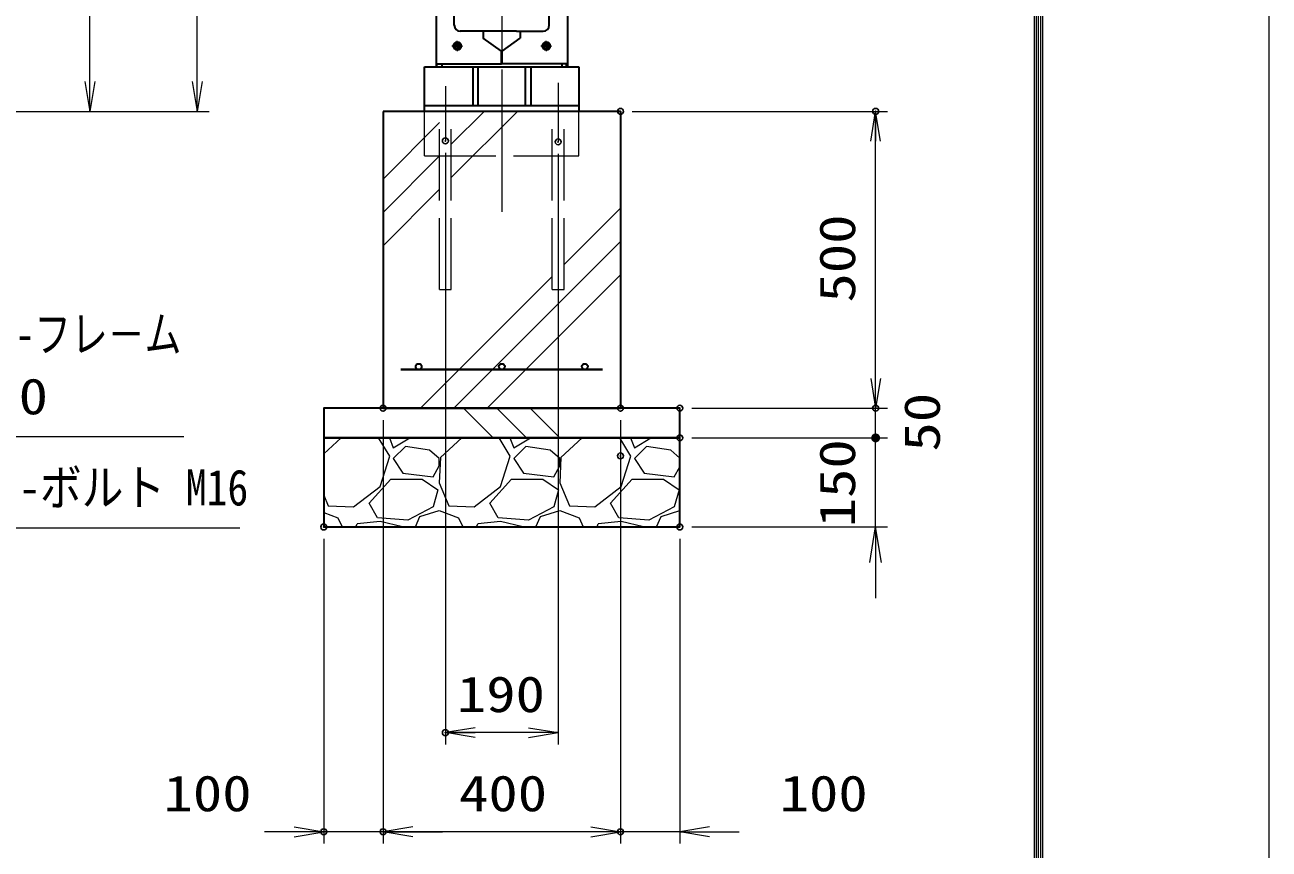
# Model space of a CAD drawing. Units: millimetres at full size, sheet at 1:20. Extents: x -5940 to 5940, y -4200 to 4200.
# Drawn here: x 3843 to 5940, y -2347 to -959 of the extents above; entities that cross this region are included whole.
import ezdxf
from ezdxf.enums import TextEntityAlignment as Align

# ---------------------------------------------------------------- set-up
doc = ezdxf.new("R2010")
doc.units = ezdxf.units.MM
doc.header["$LTSCALE"] = 20
doc.header["$PDMODE"] = 32
doc.header["$PDSIZE"] = 10
doc.linetypes.add('DASHED', pattern=[7.5, 6, -1.5])
doc.linetypes.add('USER1', pattern=[18, 12, -1.5, 3, -1.5])
for name, color, linetype, lineweight in [('0-0_D-TTL', 7, 'Continuous', 18), ('0-1_軸線', 200, 'USER1', 15), ('0-2_寸法線', 4, 'Continuous', 18), ('0-3_0', 7, 'Continuous', 18), ('0-5_外形線', 7, 'Continuous', 35), ('0-6_隠れ線', 140, 'DASHED', 18), ('0-7_細線', 2, 'Continuous', 35), ('0-9_AM_0N', 7, 'Continuous', 50), ('0-C_ハッチング', 253, 'Continuous', 13)]:
    doc.layers.add(name, color=color, linetype=linetype, lineweight=lineweight)
doc.layers.add('0-4_Defpoints', color=7, linetype='Continuous')
doc.styles.add('ＭＳ ゴシック', font='')
doc.styles.get('ＭＳ ゴシック').set_extended_font_data('MS Gothic')

# ---------------------------------------------------------------- blocks, each defined once
blk = doc.blocks.new('_Open')
at = {"layer": '0-3_0'}
blk.add_line((-20, 3.333), (0, 0), dxfattribs=at)
blk.add_lwpolyline([(-20, -3.333), (0, 0), (-20, 0)], dxfattribs=at)
blk = doc.blocks.new('_DOTSMALL')
at = {"layer": '0-3_0'}
for points in [[(0, 0), (-2.5, 0), (-2.48, 0.313)], [(0, 0), (-2.48, -0.313), (-2.5, 0)], [(0, 0), (-2.48, 0.313), (-2.421, 0.622)], [(0, 0), (-2.421, -0.622), (-2.48, -0.313)], [(0, 0), (-2.421, 0.622), (-2.324, 0.92)], [(0, 0), (-2.324, -0.92), (-2.421, -0.622)], [(0, 0), (-2.324, 0.92), (-2.191, 1.204)], [(0, 0), (-2.191, -1.204), (-2.324, -0.92)], [(0, 0), (-2.191, 1.204), (-2.023, 1.469)], [(0, 0), (-2.023, -1.469), (-2.191, -1.204)], [(0, 0), (-2.023, 1.469), (-1.822, 1.711)], [(0, 0), (-1.822, -1.711), (-2.023, -1.469)], [(0, 0), (-1.822, 1.711), (-1.594, 1.926)], [(0, 0), (-1.594, -1.926), (-1.822, -1.711)], [(0, 0), (-1.594, 1.926), (-1.34, 2.111)], [(0, 0), (-1.34, -2.111), (-1.594, -1.926)], [(0, 0), (-1.34, 2.111), (-1.064, 2.262)], [(0, 0), (-1.064, -2.262), (-1.34, -2.111)], [(0, 0), (-1.064, 2.262), (-0.773, 2.378)], [(0, 0), (-0.773, -2.378), (-1.064, -2.262)], [(0, 0), (-0.773, 2.378), (-0.468, 2.456)], [(0, 0), (-0.468, -2.456), (-0.773, -2.378)], [(0, 0), (-0.468, 2.456), (-0.157, 2.495)], [(0, 0), (-0.157, -2.495), (-0.468, -2.456)], [(0, 0), (-0.157, 2.495), (0.157, 2.495)], [(0, 0), (0.157, -2.495), (-0.157, -2.495)], [(0, 0), (0.157, 2.495), (0.468, 2.456)], [(0, 0), (0.468, 2.456), (0.773, 2.378)], [(0, 0), (0.773, 2.378), (1.064, 2.262)], [(0, 0), (1.064, 2.262), (1.34, 2.111)], [(0, 0), (1.34, 2.111), (1.594, 1.926)], [(0, 0), (1.594, 1.926), (1.822, 1.711)], [(0, 0), (1.822, 1.711), (2.023, 1.469)], [(0, 0), (2.023, 1.469), (2.191, 1.204)], [(0, 0), (2.191, 1.204), (2.324, 0.92)], [(0, 0), (2.324, 0.92), (2.421, 0.622)], [(0, 0), (2.421, 0.622), (2.48, 0.313)], [(0, 0), (2.48, 0.313), (2.5, 0)], [(0, 0), (0.468, -2.456), (0.157, -2.495)], [(0, 0), (0.773, -2.378), (0.468, -2.456)], [(0, 0), (1.064, -2.262), (0.773, -2.378)], [(0, 0), (1.34, -2.111), (1.064, -2.262)], [(0, 0), (1.594, -1.926), (1.34, -2.111)], [(0, 0), (1.822, -1.711), (1.594, -1.926)], [(0, 0), (2.023, -1.469), (1.822, -1.711)], [(0, 0), (2.191, -1.204), (2.023, -1.469)], [(0, 0), (2.324, -0.92), (2.191, -1.204)], [(0, 0), (2.421, -0.622), (2.324, -0.92)], [(0, 0), (2.48, -0.313), (2.421, -0.622)], [(0, 0), (2.5, 0), (2.48, -0.313)]]:
    blk.add_solid(points, dxfattribs=at)
blk = doc.blocks.new('S15')
at = {"layer": '0-2_寸法線'}
for points in [[(8969667.3, 2414884.8), (8959028.1, 2414884.8), (8954434.8, 2424158.3), (8953991, 2425054.4)], [(8954584.2, 2424232.3), (8953991, 2425054.4), (8954285.5, 2424084.4)]]:
    blk.add_lwpolyline(points, dxfattribs=at)
at = {"layer": '0-2_寸法線', "color": 254, "style": 'ＭＳ ゴシック'}
for s, width, p in [('アンカ-フレ－ム', 0.75, (8960288.1, 2417381.6)), ('SS400', 1.2, (8960144.1, 2415281.6))]:
    blk.add_text(s, height=1212, dxfattribs=dict(at, width=width)).set_placement(p, align=Align.BOTTOM_LEFT)
blk = doc.blocks.new('S16')
at = {"layer": '0-2_寸法線'}
for points in [[(8971559.5, 2411815.2), (8958645.1, 2411815.2), (8954011.1, 2420725.3), (8953549.7, 2421612.5)], [(8954158.9, 2420802.2), (8953549.7, 2421612.5), (8953863.2, 2420648.4)]]:
    blk.add_lwpolyline(points, dxfattribs=at)
at = {"layer": '0-2_寸法線', "color": 254, "style": 'ＭＳ ゴシック', "width": 0.85}
blk.add_text('アンカ-ボルト M16', height=1212, dxfattribs=at).set_placement((8959905.1, 2412212), align=Align.BOTTOM_LEFT)

msp = doc.modelspace()

# ---------------------------------------------------------------- linework, layer by layer
at = {"layer": '0-0_D-TTL'}
for points in [[(-5940, -4200), (5940, -4200), (5940, 4200), (-5940, 4200)], [(-5558.14, 3889.71), (5558.14, 3889.71), (5558.14, -3888.86), (-5558.14, -3888.86)], [(-5554.61, 3886.18), (5554.61, 3886.18), (5554.61, -3885.32), (-5554.61, -3885.32)], [(-5551.07, 3882.64), (5551.07, 3882.64), (5551.07, -3881.79), (-5551.07, -3881.79)], [(-5547.54, 3879.11), (5547.54, 3879.11), (5547.54, -3878.25), (-5547.54, -3878.25)], [(-5544, 3875.57), (5544, 3875.57), (5544, -3874.71), (-5544, -3874.71)]]:
    msp.add_lwpolyline(points, close=True, dxfattribs=at)
at = {"layer": '0-1_軸線'}
for p, q in [((4646.93, 766.16), (4646.93, -1283.26)), ((4571.93, -994.3), (4571.93, -985.4)), ((4721.93, -994.3), (4721.93, -985.4)), ((4571.93, -994.3), (4563.02, -994.3)), ((4571.93, -994.3), (4580.83, -994.3)), ((4571.93, -994.3), (4571.93, -1003.21)), ((4721.93, -994.3), (4713.02, -994.3)), ((4721.93, -994.3), (4730.83, -994.3)), ((4721.93, -994.3), (4721.93, -1003.21)), ((4551.92, -1061.7), (4551.92, -1154.01)), ((4741.93, -1056.57), (4741.93, -1155.72))]:
    msp.add_line(p, q, dxfattribs=at)
at = {"layer": '0-2_寸法線'}
for p, q in [((4133.8, -1104.3), (4133.8, 665.7)), ((3952.65, -1104.3), (3952.65, 530.7)), ((3470.25, -1104.3), (3972.65, -1104.3)), ((3470.25, -1104.3), (4153.8, -1104.3)), ((4866.93, -1104.3), (5296.93, -1104.3)), ((5276.93, -1604.3), (5276.93, -1104.3)), ((4551.92, -1174.01), (4551.92, -2170.73)), ((4741.93, -1175.72), (4741.93, -2170.73)), ((4966.93, -1604.3), (5296.93, -1604.3)), ((4966.93, -1604.3), (5296.93, -1604.3)), ((5276.93, -1654.3), (5276.93, -1604.3)), ((4446.93, -1624.3), (4446.93, -2337.68)), ((4446.93, -1624.3), (4446.93, -2337.68)), ((4846.93, -1624.3), (4846.93, -2337.68)), ((4966.93, -1654.3), (5296.93, -1654.3)), ((4966.93, -1654.3), (5296.93, -1654.3)), ((5276.93, -1804.3), (5276.93, -1654.3)), ((4846.93, -1704.67), (4846.93, -2337.68)), ((4966.93, -1804.3), (5296.93, -1804.3)), ((4346.93, -1824.3), (4346.93, -2337.68)), ((4946.93, -1824.3), (4946.93, -2337.68)), ((5276.93, -1864.3), (5276.93, -1924.3)), ((4741.93, -2150.73), (4551.92, -2150.73)), ((4296.93, -2317.68), (4246.93, -2317.68)), ((4446.93, -2317.68), (4346.93, -2317.68)), ((4846.93, -2317.68), (4446.93, -2317.68)), ((4496.93, -2317.68), (4546.93, -2317.68)), ((4796.93, -2317.68), (4746.93, -2317.68)), ((4946.93, -2317.68), (4846.93, -2317.68)), ((4996.93, -2317.68), (5046.93, -2317.68))]:
    msp.add_line(p, q, dxfattribs=at)
at = {"layer": '0-4_Defpoints'}
for p in [(4846.93, -1104.3), (5276.93, -1104.3), (4551.92, -1154.01), (4741.93, -1155.72), (4446.93, -1604.3), (4846.93, -1604.3), (4946.93, -1604.3), (5276.93, -1604.3), (4946.93, -1654.3), (5276.93, -1654.3), (4846.93, -1684.67), (4346.93, -1804.3), (4946.93, -1804.3), (4946.93, -1804.3), (4551.92, -2150.73), (4346.93, -2317.68), (4446.93, -2317.68), (4846.93, -2317.68)]:
    msp.add_point(p, dxfattribs=at)
at = {"layer": '0-5_外形線'}
for p, q in [((4536.43, 615.7), (4536.43, -1029.3)), ((4757.43, 615.7), (4757.43, -1029.3)), ((4566.92, -959.3), (4566.92, -879.3)), ((4726.93, -959.3), (4726.93, -879.3)), ((4621.92, -969.3), (4576.92, -969.3)), ((4615.73, -969.3), (4615.73, -980.8)), ((4671.92, -969.3), (4621.92, -969.3)), ((4671.92, -969.3), (4716.93, -969.3)), ((4678.13, -969.3), (4678.13, -980.8)), ((4537.63, -1029.3), (4537.63, -1024.3)), ((4545.73, -1024.3), (4545.73, -1029.3)), ((4748.13, -1024.3), (4748.13, -1029.3)), ((4756.23, -1029.3), (4756.23, -1024.3)), ((4516.92, -1029.3), (4776.93, -1029.3)), ((4516.92, -1104.3), (4516.92, -1029.3)), ((4597.92, -1029.3), (4597.92, -1095.3)), ((4606.92, -1095.3), (4606.92, -1029.3)), ((4686.93, -1095.3), (4686.93, -1029.3)), ((4695.93, -1029.3), (4695.93, -1095.3)), ((4776.93, -1029.3), (4776.93, -1104.3)), ((4846.93, -1104.3), (4446.93, -1104.3)), ((4776.93, -1095.3), (4516.92, -1095.3))]:
    msp.add_line(p, q, dxfattribs=at)
for points in [[(4536.43, -1024.3), (4646.43, -1024.3), (4646.43, -1002.8), (4615.73, -980.8)], [(4757.43, -1024.3), (4647.43, -1024.3), (4647.43, -1002.8), (4678.13, -980.8)]]:
    msp.add_lwpolyline(points, dxfattribs=at)
for centre, start, end in [((4576.92, -959.3), 180, 270), ((4716.93, -959.3), 270, 0)]:
    msp.add_arc(centre, 10, start, end, dxfattribs=at)
at = {"layer": '0-6_隠れ線'}
for p, q in [((4516.92, -1179.3), (4516.92, -1104.3)), ((4541.92, -1404.3), (4541.92, -1104.3)), ((4561.92, -1404.3), (4561.92, -1104.3)), ((4731.93, -1404.3), (4731.93, -1104.3)), ((4751.93, -1404.3), (4751.93, -1104.3)), ((4776.93, -1179.3), (4776.93, -1104.3)), ((4516.92, -1179.3), (4776.93, -1179.3)), ((4541.92, -1404.3), (4561.92, -1404.3)), ((4731.93, -1404.3), (4751.93, -1404.3))]:
    msp.add_line(p, q, dxfattribs=at)
at = {"layer": '0-7_細線'}
for p, q in [((4446.93, -1104.3), (4446.93, -1604.3)), ((4846.93, -1104.3), (4846.93, -1604.3)), ((4816.93, -1539.3), (4476.93, -1539.3)), ((4476.93, -1539.3), (4816.93, -1539.3)), ((4446.93, -1604.3), (4846.93, -1604.3))]:
    msp.add_line(p, q, dxfattribs=at)
for points in [[(4346.93, -1654.3), (4946.93, -1654.3), (4946.93, -1604.3), (4346.93, -1604.3)], [(4346.93, -1804.3), (4946.93, -1804.3), (4946.93, -1654.3), (4346.93, -1654.3)]]:
    msp.add_lwpolyline(points, close=True, dxfattribs=at)
for centre in [(4506.93, -1534.3), (4646.93, -1534.3), (4786.93, -1534.3)]:
    msp.add_circle(centre, 5, dxfattribs=at)
at = {"layer": '0-9_AM_0N'}
for p, q in [((4571.61, -993.99), (4569.43, -993.99)), ((4569.43, -994.61), (4569.43, -993.99)), ((4571.61, -994.61), (4569.43, -994.61)), ((4571.61, -991.8), (4572.24, -991.8)), ((4571.61, -993.99), (4571.61, -991.8)), ((4571.61, -994.61), (4571.61, -996.8)), ((4571.61, -996.8), (4572.24, -996.8)), ((4572.24, -993.99), (4572.24, -991.8)), ((4572.24, -993.99), (4574.43, -993.99)), ((4572.24, -994.61), (4574.43, -994.61)), ((4572.24, -994.61), (4572.24, -996.8)), ((4574.43, -994.61), (4574.43, -993.99)), ((4721.61, -993.99), (4719.43, -993.99)), ((4719.43, -994.61), (4719.43, -993.99)), ((4721.61, -994.61), (4719.43, -994.61)), ((4722.24, -991.8), (4721.61, -991.8)), ((4721.61, -993.99), (4721.61, -991.8)), ((4721.61, -994.61), (4721.61, -996.8)), ((4722.24, -996.8), (4721.61, -996.8)), ((4722.24, -993.99), (4722.24, -991.8)), ((4722.24, -993.99), (4724.43, -993.99)), ((4722.24, -994.61), (4724.43, -994.61)), ((4722.24, -994.61), (4722.24, -996.8)), ((4724.43, -994.61), (4724.43, -993.99))]:
    msp.add_line(p, q, dxfattribs=at)
for centre in [(4571.93, -994.3), (4571.93, -994.3), (4721.93, -994.3), (4721.93, -994.3)]:
    msp.add_circle(centre, 5.9, dxfattribs=at)
at = {"layer": '0-C_ハッチング'}
for p, q in [((4561.92, -1215.61), (4673.23, -1104.3)), ((4561.92, -1159.48), (4617.1, -1104.3)), ((4446.93, -1218.35), (4541.92, -1123.35)), ((4446.93, -1274.48), (4541.92, -1179.48)), ((4446.93, -1330.6), (4541.92, -1235.61)), ((4751.93, -1362.36), (4846.93, -1267.36)), ((4566.12, -1604.3), (4846.93, -1323.49)), ((4509.99, -1604.3), (4731.93, -1382.36)), ((4622.24, -1604.3), (4846.93, -1379.62)), ((4582.49, -1604.3), (4632.49, -1654.3)), ((4638.61, -1604.3), (4688.61, -1654.3)), ((4694.74, -1604.3), (4744.74, -1654.3)), ((4376.25, -1654.3), (4346.93, -1681.07)), ((4458.08, -1685.16), (4439.23, -1654.3)), ((4457.53, -1654.3), (4464.18, -1670.93)), ((4464.18, -1670.93), (4491.9, -1654.3)), ((4579.45, -1654.3), (4543.43, -1687.19)), ((4661.28, -1685.16), (4642.43, -1654.3)), ((4660.73, -1654.3), (4667.38, -1670.93)), ((4667.38, -1670.93), (4695.1, -1654.3)), ((4782.65, -1654.3), (4746.63, -1687.19)), ((4864.48, -1685.16), (4845.63, -1654.3)), ((4863.93, -1654.3), (4870.58, -1670.93)), ((4870.58, -1670.93), (4898.3, -1654.3)), ((4484.5, -1668.9), (4464.18, -1689.22)), ((4525.14, -1675), (4484.5, -1668.9)), ((4541.4, -1689.22), (4525.14, -1675)), ((4687.7, -1668.9), (4667.38, -1689.22)), ((4728.34, -1675), (4687.7, -1668.9)), ((4744.6, -1689.22), (4728.34, -1675)), ((4890.9, -1668.9), (4870.58, -1689.22)), ((4931.54, -1675), (4890.9, -1668.9)), ((4946.93, -1688.46), (4931.54, -1675)), ((4441.83, -1735.96), (4458.08, -1685.16)), ((4464.18, -1689.22), (4480.44, -1713.61)), ((4543.43, -1687.19), (4541.4, -1729.86)), ((4541.4, -1701.41), (4541.4, -1689.22)), ((4645.03, -1735.96), (4661.28, -1685.16)), ((4667.38, -1689.22), (4683.64, -1713.61)), ((4746.63, -1687.19), (4744.6, -1729.86)), ((4744.6, -1701.41), (4744.6, -1689.22)), ((4848.23, -1735.96), (4864.48, -1685.16)), ((4870.58, -1689.22), (4886.84, -1713.61)), ((4480.44, -1713.61), (4531.24, -1719.7)), ((4531.24, -1719.7), (4541.4, -1701.41)), ((4683.64, -1713.61), (4734.44, -1719.7)), ((4734.44, -1719.7), (4744.6, -1701.41)), ((4886.84, -1713.61), (4937.64, -1719.7)), ((4937.64, -1719.7), (4946.93, -1702.98)), ((4397.12, -1770.5), (4441.83, -1735.96)), ((4423.54, -1764.41), (4460.12, -1723.77)), ((4460.12, -1723.77), (4512.95, -1723.77)), ((4512.95, -1723.77), (4539.36, -1742.05)), ((4541.4, -1729.86), (4557.65, -1768.47)), ((4600.32, -1770.5), (4645.03, -1735.96)), ((4626.74, -1764.41), (4663.32, -1723.77)), ((4663.32, -1723.77), (4716.15, -1723.77)), ((4716.15, -1723.77), (4742.56, -1742.05)), ((4744.6, -1729.86), (4760.85, -1768.47)), ((4803.52, -1770.5), (4848.23, -1735.96)), ((4829.94, -1764.41), (4866.52, -1723.77)), ((4866.52, -1723.77), (4919.35, -1723.77)), ((4919.35, -1723.77), (4945.76, -1742.05)), ((4346.93, -1750.6), (4354.45, -1768.47)), ((4539.36, -1742.05), (4531.24, -1770.5)), ((4742.56, -1742.05), (4734.44, -1770.5)), ((4945.76, -1742.05), (4937.64, -1770.5)), ((4346.93, -1779.87), (4370.71, -1788.79)), ((4354.45, -1768.47), (4397.12, -1770.5)), ((4437.76, -1788.79), (4423.54, -1764.41)), ((4531.24, -1770.5), (4488.56, -1792.85)), ((4508.88, -1786.76), (4541.4, -1776.6)), ((4541.4, -1776.6), (4573.91, -1788.79)), ((4557.65, -1768.47), (4600.32, -1770.5)), ((4640.96, -1788.79), (4626.74, -1764.41)), ((4734.44, -1770.5), (4691.76, -1792.85)), ((4712.08, -1786.76), (4744.6, -1776.6)), ((4744.6, -1776.6), (4777.11, -1788.79)), ((4760.85, -1768.47), (4803.52, -1770.5)), ((4844.16, -1788.79), (4829.94, -1764.41)), ((4937.64, -1770.5), (4894.96, -1792.85)), ((4915.28, -1786.76), (4946.93, -1776.87)), ((4370.71, -1788.79), (4377.87, -1804.3)), ((4401.21, -1804.3), (4403.22, -1798.95)), ((4441.83, -1794.89), (4403.22, -1798.95)), ((4488.56, -1792.85), (4437.76, -1788.79)), ((4479.49, -1804.3), (4441.83, -1794.89)), ((4501.37, -1804.3), (4508.88, -1786.76)), ((4573.91, -1788.79), (4581.07, -1804.3)), ((4604.41, -1804.3), (4606.42, -1798.95)), ((4645.03, -1794.89), (4606.42, -1798.95)), ((4691.76, -1792.85), (4640.96, -1788.79)), ((4682.69, -1804.3), (4645.03, -1794.89)), ((4704.57, -1804.3), (4712.08, -1786.76)), ((4777.11, -1788.79), (4784.27, -1804.3)), ((4807.61, -1804.3), (4809.62, -1798.95)), ((4848.23, -1794.89), (4809.62, -1798.95)), ((4894.96, -1792.85), (4844.16, -1788.79)), ((4885.89, -1804.3), (4848.23, -1794.89)), ((4907.77, -1804.3), (4915.28, -1786.76))]:
    msp.add_line(p, q, dxfattribs=at)

# ---------------------------------------------------------------- block references
at = {"layer": '0-2_寸法線'}
for name, p, xscale, yscale, rotation in [('_Open', (3952.65, -1104.3), 2.5, 2.5, 270), ('_Open', (4133.8, -1104.3), 2.5, 2.5, 270), ('_Open', (5276.93, -1104.3), 2.5, 2.5, 90), ('_Open', (5276.93, -1604.3), 2.5, 2.5, 270), ('_DOTSMALL', (5276.93, -1654.3), 3, 3, 90), ('_Open', (5276.93, -1804.3), 3, 3, 90), ('_Open', (4551.92, -2150.73), 2.5, 2.5, 180), ('_Open', (4446.93, -2317.68), 2.5, 2.5, 180), ('_Open', (4446.93, -2317.68), 2.5, 2.5, 180), ('_Open', (4946.93, -2317.68), 2.5, 2.5, 180)]:
    msp.add_blockref(name, p, dxfattribs=dict(at, xscale=xscale, yscale=yscale, rotation=rotation))
for name, p, xscale, yscale in [('S15', (-444372.3, -122396.89), 0.05, 0.05), ('S16', (-444372.3, -122396.89), 0.05, 0.05), ('_Open', (4741.93, -2150.73), 2.5, 2.5), ('_Open', (4346.93, -2317.68), 2.5, 2.5), ('_Open', (4846.93, -2317.68), 2.5, 2.5), ('_Open', (4846.93, -2317.68), 2.5, 2.5)]:
    msp.add_blockref(name, p, dxfattribs=dict(at, xscale=xscale, yscale=yscale))

# ---------------------------------------------------------------- texts
at = {"layer": '0-2_寸法線', "color": 254, "style": 'ＭＳ ゴシック', "width": 1.2}
for s, p in [('500', (5260.58, -1426.3)), ('50', (5403.39, -1677.3)), ('150', (5260.58, -1804.9))]:
    msp.add_text(s, height=60.56, rotation=90, dxfattribs=at).set_placement(p, align=Align.BOTTOM_LEFT)
for s, p in [('190', (4571.33, -2134.38)), ('100', (4077.02, -2301.34)), ('400', (4574.93, -2301.34)), ('100', (5115.24, -2301.34))]:
    msp.add_text(s, height=60.56, dxfattribs=at).set_placement(p, align=Align.BOTTOM_LEFT)

doc.saveas('drawing.dxf')
